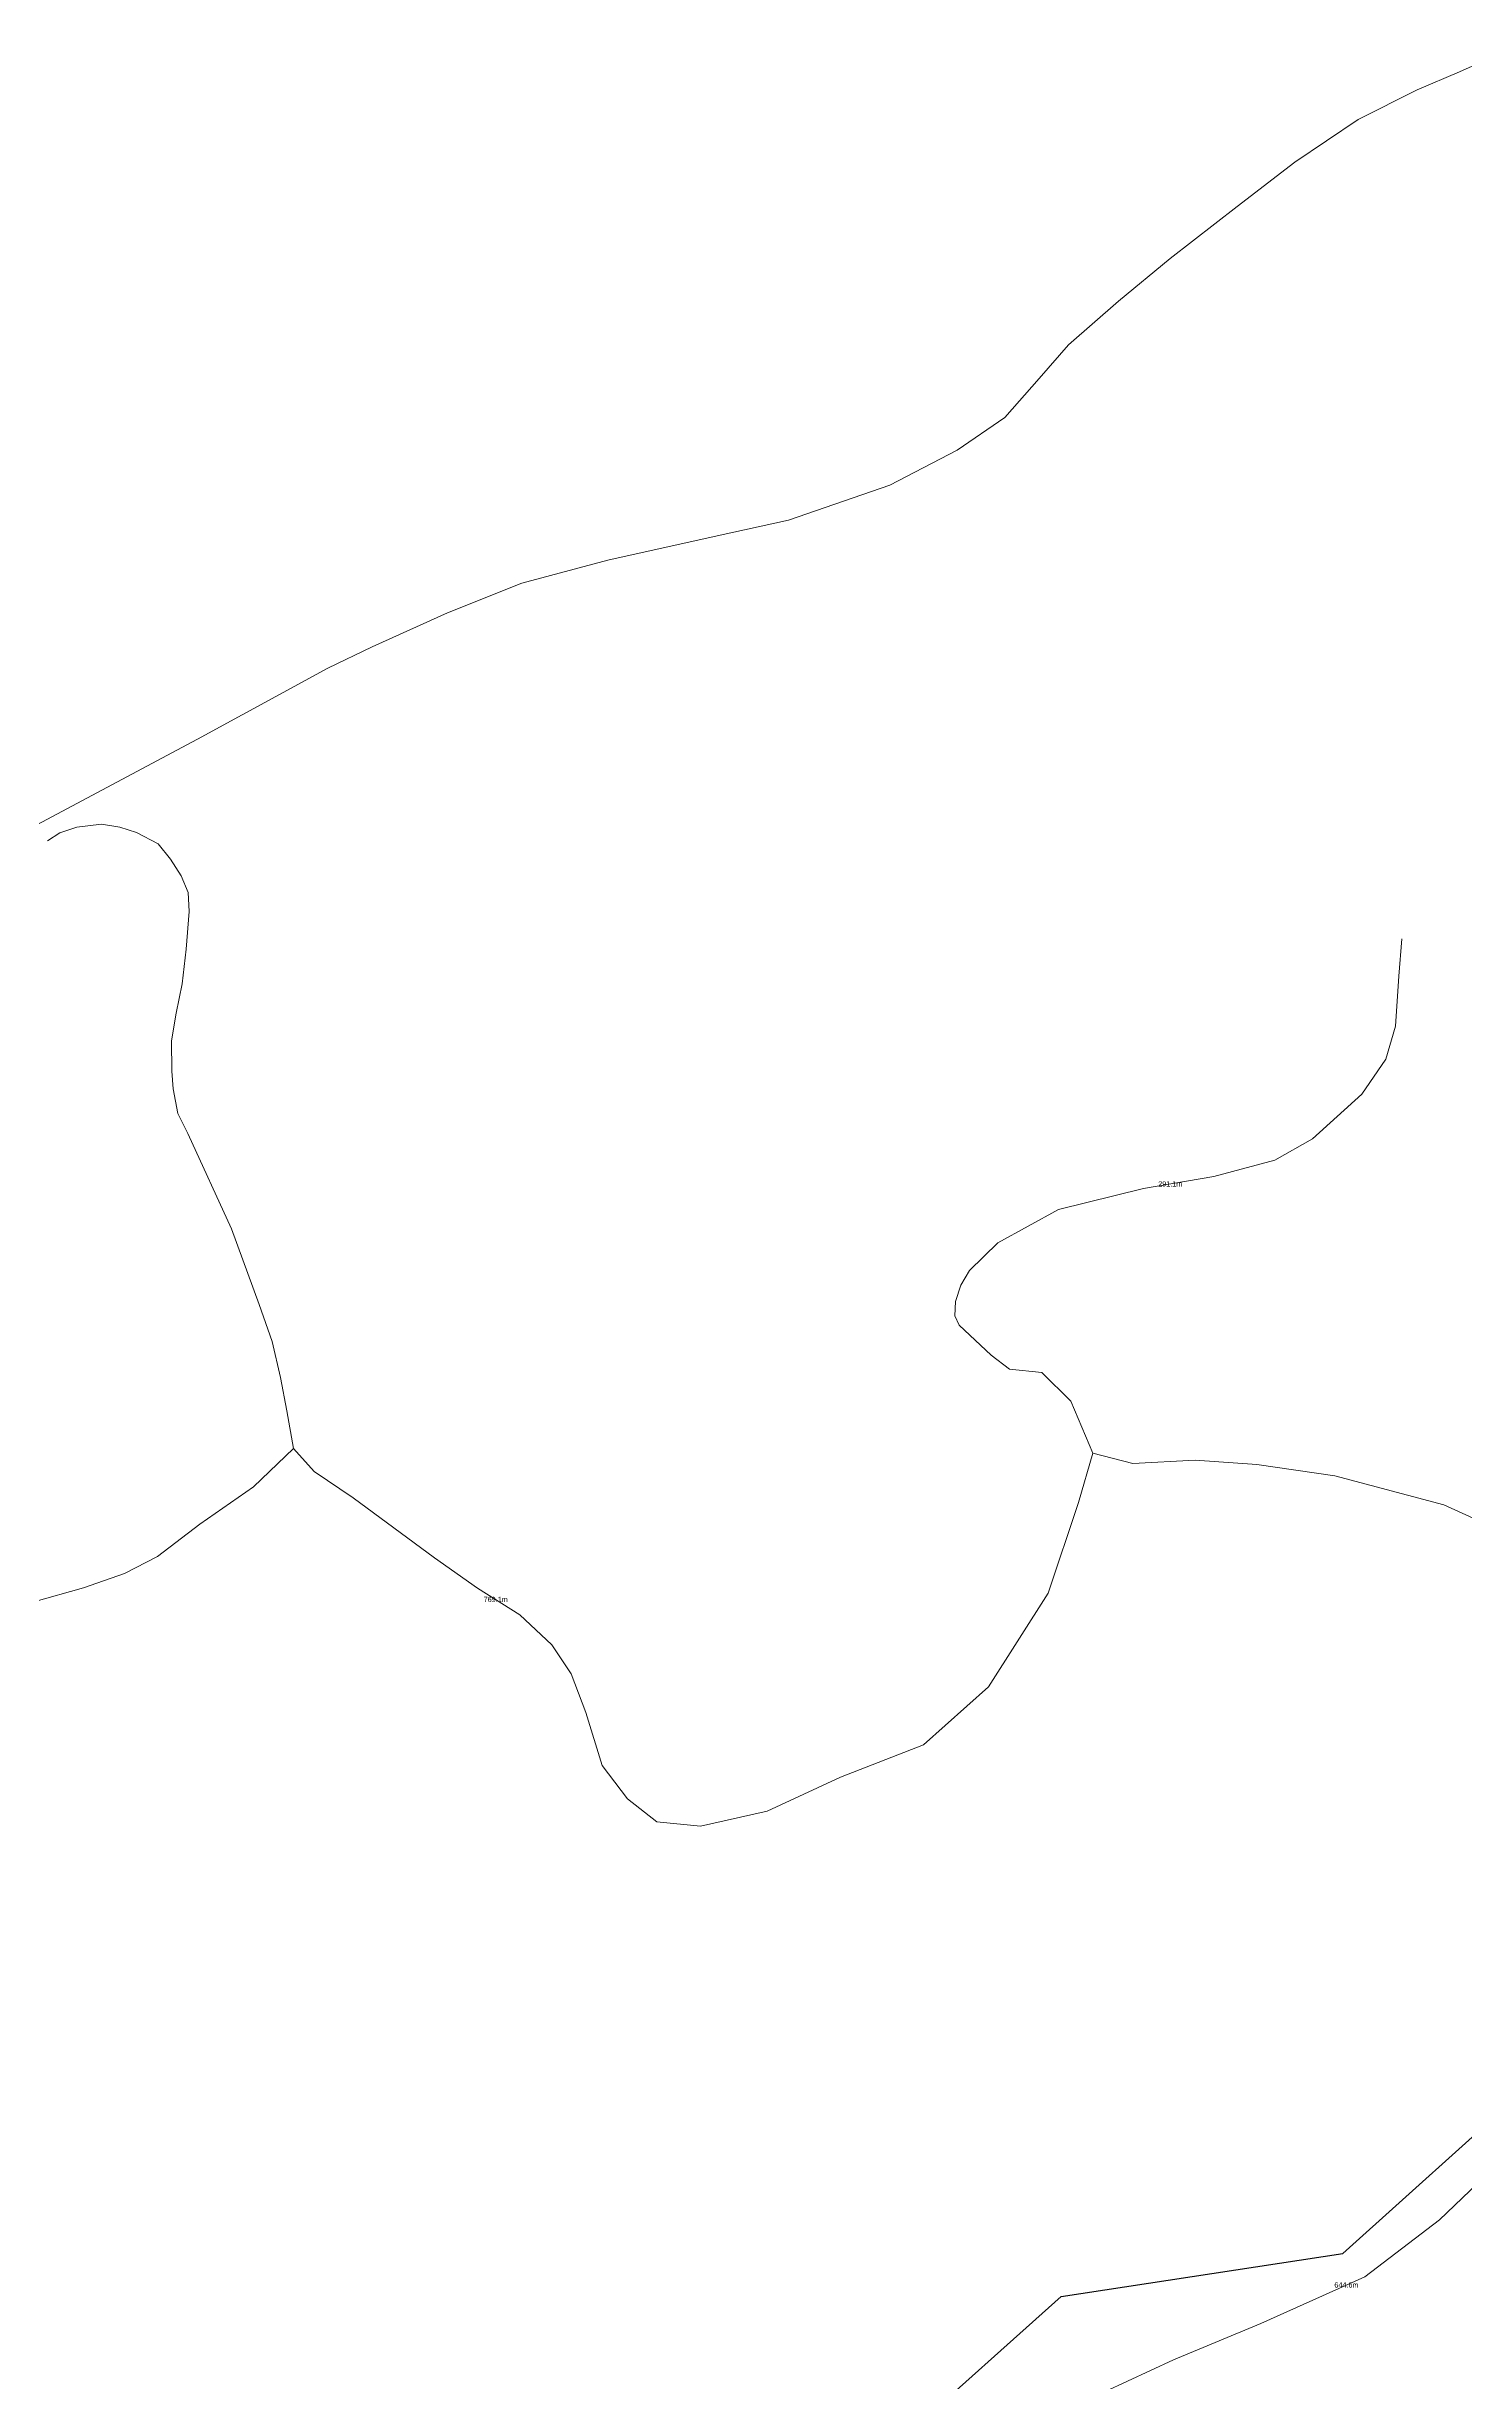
# Model space of a CAD drawing. Header units: metres. Extents: x -13451 to 9639, y -7413 to 5935.
# Drawn here: x -1746 to -1205, y 344 to 1235 of the extents above; entities that cross this region are included whole.
import ezdxf
from ezdxf.enums import TextEntityAlignment as Align

# ---------------------------------------------------------------- set-up
doc = ezdxf.new("R2010")
doc.units = ezdxf.units.M
for name, color, linetype, lineweight in [('ANNOT_LENGTH', 2, 'Continuous', 13), ('VEGETACAO', 3, 'Continuous', 13), ('VIAS', 8, 'Continuous', 15)]:
    doc.layers.add(name, color=color, linetype=linetype, lineweight=lineweight)

msp = doc.modelspace()

# ---------------------------------------------------------------- linework, layer by layer
msp.add_lwpolyline([(-1359.18, 376.78), (-1251.73, 393.13), (-1182.23, 455.67), (-1123.29, 561.25), (-1113.37, 425.24), (-1084.64, 225.97), (-1144.68, 195.71), (-1293.79, 189.83), (-1358.37, 234.76), (-1410.48, 232.54), (-1457.72, 254.47), (-1418.61, 323.59), (-1359.18, 376.78)], close=True)
at = {"layer": 'VEGETACAO'}
for points in [[(-1807.68, 907.55), (-1688.85, 970.92), (-1639.1, 998.04), (-1622.13, 1006.1), (-1593.44, 1019.14), (-1565, 1030.47), (-1532.28, 1039.22), (-1490.54, 1048.53), (-1463.31, 1054.41), (-1424.63, 1067.87), (-1398.86, 1081.18), (-1380.79, 1093.63), (-1367.69, 1108.5), (-1356.45, 1121.37), (-1337.35, 1137.99), (-1317.65, 1154.27), (-1292.07, 1174.14), (-1270.03, 1191), (-1245.93, 1207.33), (-1223.45, 1218.65), (-1207.25, 1225.53), (-1185.86, 1235.11)], [(-1182.23, 455.67), (-1251.73, 393.13), (-1359.18, 376.78), (-1418.61, 323.59)]]:
    msp.add_lwpolyline(points, dxfattribs=at)
at = {"layer": 'VIAS'}
for points in [[(-1746.06, 932.18), (-1741.26, 935.23), (-1734.8, 937.32), (-1725.36, 938.53), (-1718.43, 937.32), (-1712.08, 935.3), (-1703.74, 931.02), (-1699.08, 925.13), (-1694.97, 918.79), (-1692.39, 912.46), (-1691.91, 905.13), (-1693.06, 890.84), (-1694.65, 877.53), (-1696.88, 866.32), (-1698.72, 855.81), (-1698.64, 844.28), (-1698.02, 837.46), (-1696.33, 828.15), (-1692.5, 820.51), (-1675.78, 784.08), (-1665.26, 755.24), (-1660.34, 741.13), (-1657.14, 727.41), (-1654.66, 714.62), (-1652.21, 700.28), (-1644.3, 691.44), (-1629.38, 681.42), (-1598.33, 658.6), (-1581.9, 647.04), (-1565.77, 636.87), (-1553.58, 625.33), (-1546.2, 614.3), (-1540.67, 599.57), (-1534.39, 579.29), (-1524.67, 566.57), (-1513.46, 557.89), (-1496.8, 556.24), (-1471.41, 561.94), (-1443.4, 574.85), (-1411.8, 587.27), (-1386.91, 609.3), (-1364.17, 645.03), (-1352.66, 679.66), (-1347.17, 698.51), (-1355.49, 718.27), (-1366.66, 729.3)], [(-1347.17, 698.51), (-1331.86, 694.51), (-1308.08, 695.81), (-1284.61, 694.21), (-1254.81, 689.9), (-1213.18, 678.82), (-1184.08, 665.57), (-1168.52, 653.77), (-1150.53, 641.97), (-1150.39, 654.76), (-1151.91, 694.4), (-1161.57, 718.19), (-1168.67, 781.66), (-1170.61, 840.08), (-1168.4, 888.37), (-1170.89, 912.94), (-1179.23, 930.84)], [(-1229.19, 894.68), (-1230.4, 880.45), (-1231.64, 861.42), (-1235.4, 848.8), (-1244.53, 835.43), (-1263.36, 818.4), (-1277.73, 810.33), (-1301.04, 804.1), (-1327.77, 799.46), (-1360.23, 791.42), (-1383.36, 778.73), (-1394.16, 768.19), (-1397.49, 762.63), (-1399.51, 756.32), (-1399.75, 750.85), (-1398.14, 747.37), (-1385.89, 735.84), (-1378.9, 730.55), (-1366.66, 729.3)], [(-1652.21, 700.28), (-1667.44, 685.71), (-1687.92, 671.43), (-1704.07, 659.13), (-1716.69, 652.62), (-1732.33, 647.17), (-1751.28, 641.83), (-1772.72, 638.81), (-1803.47, 637.67), (-1834.89, 636.04), (-1860.46, 633.67), (-1877.64, 629.31), (-1896.31, 619.19), (-1913.8, 607.57), (-1932.41, 598.38), (-1936.18, 599.61), (-1942.02, 608.6), (-1947.3, 617.04), (-1950.14, 627.41)], [(-1150.53, 641.97), (-1136, 626.91), (-1132.49, 615.72), (-1127.58, 604.28), (-1125.49, 590.47), (-1121.02, 571.26), (-1116.75, 544.45), (-1120.71, 527.58), (-1127.07, 512.47), (-1135.08, 497.24), (-1170.92, 449.06), (-1191.72, 430.67), (-1194.5, 425.46), (-1214.81, 406.01), (-1243.39, 384.28), (-1283.07, 366.48), (-1316.32, 352.52), (-1342.67, 340.39)]]:
    msp.add_lwpolyline(points, dxfattribs=at)

# ---------------------------------------------------------------- texts
at = {"layer": 'ANNOT_LENGTH', "color": 7}
for s, p in [('291.1m', (-1317.61, 801.23)), ('769.1m', (-1575, 642.69)), ('644.6m', (-1250.38, 381.14))]:
    msp.add_text(s, height=2, dxfattribs=at).set_placement(p, align=Align.MIDDLE_CENTER)

doc.saveas('drawing.dxf')
